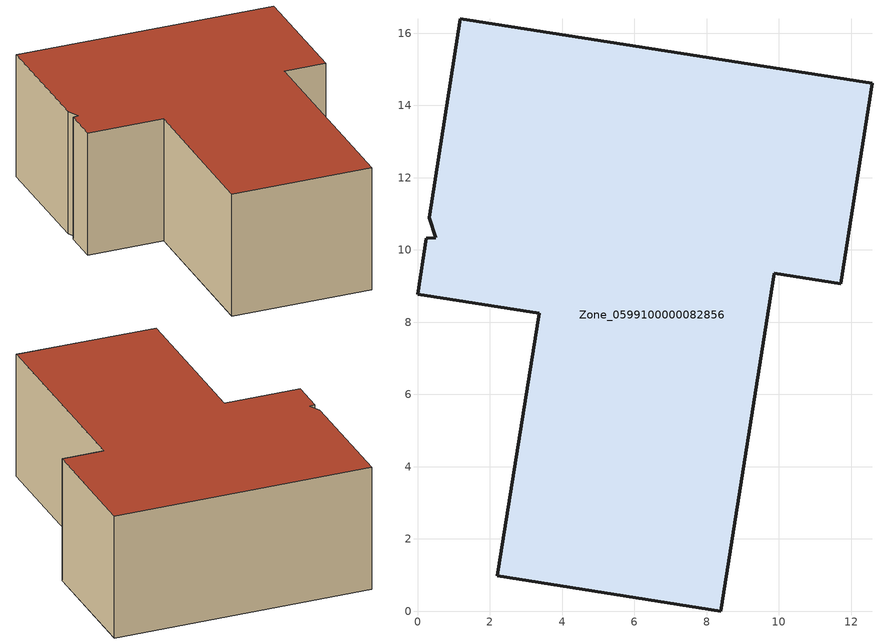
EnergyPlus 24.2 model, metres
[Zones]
Zone_0599100000082856
 floor ground (C_G): 0.5,10.34 0.33,10.89 1.19,16.4 12.58,14.61 11.71,9.07 9.88,9.35 8.4,0 2.21,0.98 3.37,8.25 0,8.78 0.24,10.33 z2.04
 wall outside (C_F): 0.24,10.33 0,8.78 3.37,8.25 2.21,0.98 8.4,0 9.88,9.35 11.71,9.07 12.58,14.61 1.19,16.4 0.33,10.89 0.5,10.34 0.24,10.33 z2.04:7.72
 roof outside (C_R): 0.33,10.89 0.5,10.34 0.24,10.33 0,8.78 3.37,8.25 2.21,0.98 8.4,0 9.88,9.35 11.71,9.07 12.58,14.61 1.19,16.4 z7.72
[BUILDING]
Pand.0599100000082856: North Axis=0; Terrain=City; Loads Convergence Tolerance Value=0.04; Temperature Convergence Tolerance Value=0.4; Solar Distribution=FullExterior; Maximum Number of Warmup Days=25; Minimum Number of Warmup Days=1
[Site:Location]
Rotterdam.The.Hague.AP_ZH_NLD Design_Conditions: Latitude=51.96; Longitude=4.45; Time Zone=1; Elevation=-4.5
[SITE:GROUNDTEMPERATURE:BUILDINGSURFACE]
18, 18, 18, 18, 18, 18, 18, 18, 18, 18, 18, 18
[MATERIAL] Thermal Absorptance=0.9; Solar Absorptance=0.7; Visible Absorptance=0.7
Name | Roughness | Thickness | Conductivity | Density | Specific Heat
G.D.1992-2005 | MediumSmooth | 0.15 | 0.06 | 540 | 1210
F.D.1992-2005 | Rough | 0.3 | 0.12 | 1920 | 840
R.D.1992-2005 | MediumRough | 0.2 | 0.08 | 1500 | 1000
[CONSTRUCTION]
C_G: G.D.1992-2005
C_F: F.D.1992-2005
C_R: R.D.1992-2005
[ZONE]
Zone_0599100000082856: Type=1; Multiplier=1; Ceiling Height=Autocalculate; Volume=Autocalculate; Floor Area=autocalculate; Part of Total Floor Area=Yes
[ZONEINFILTRATION:DESIGNFLOWRATE]
Infil_Zone_0599100000082856: Zone or ZoneList or Space or SpaceList=Zone_0599100000082856; Schedule=AlwaysOn; Design Flow Rate Calculation Method=Flow/Area; Flow Rate per Floor Area=0.0021; Constant Term Coefficient=1; Temperature Term Coefficient=0; Velocity Term Coefficient=0; Velocity Squared Term Coefficient=0
[HVACTEMPLATE:ZONE:IDEALLOADSAIRSYSTEM]
Zone_0599100000082856: Maximum Heating Supply Air Temperature=50; Minimum Cooling Supply Air Temperature=13; Maximum Heating Supply Air Humidity Ratio=0.0156; Minimum Cooling Supply Air Humidity Ratio=0.0077; Heating Limit=NoLimit; Cooling Limit=NoLimit; Dehumidification Control Type=ConstantSensibleHeatRatio; Cooling Sensible Heat Ratio=0.7; Dehumidification Setpoint=60; Humidification Control Type=None; Humidification Setpoint=30; Outdoor Air Method=None; Outdoor Air Flow Rate per Person=0.00944; Outdoor Air Flow Rate per Zone Floor Area=0; Outdoor Air Flow Rate per Zone=0; Demand Controlled Ventilation Type=None; Outdoor Air Economizer Type=NoEconomizer; Heat Recovery Type=None; Sensible Heat Recovery Effectiveness=0.7; Latent Heat Recovery Effectiveness=0.65
[ZONECONTROL:THERMOSTAT]
ThermostatControl_Zone_0599100000082856: Zone or ZoneList=Zone_0599100000082856; Control Type Schedule=DualSetpointControlType; Control 1=Thermostat_Zone_0599100000082856; Temperature Difference Between Cutout And Setpoint=0
[THERMOSTATSETPOINT:DUALSETPOINT]
Thermostat_Zone_0599100000082856: Heating Setpoint Temperature Schedule=HeatingSetpoint_Zone_0599100000082856; Cooling Setpoint Temperature Schedule=CoolingSetpoint_Zone_0599100000082856
[SCHEDULE:COMPACT]
HeatingSetpoint_Zone_0599100000082856: Through: 12/31, For: AllDays, Until: 24:00, 21
CoolingSetpoint_Zone_0599100000082856: Through: 12/31, For: AllDays, Until: 24:00, 24
DualSetpointControlType: Through: 12/31, For: AllDays, Until: 24:00, 4
AlwaysOn: Through: 12/31, For: AllDays, Until: 24:00, 1
